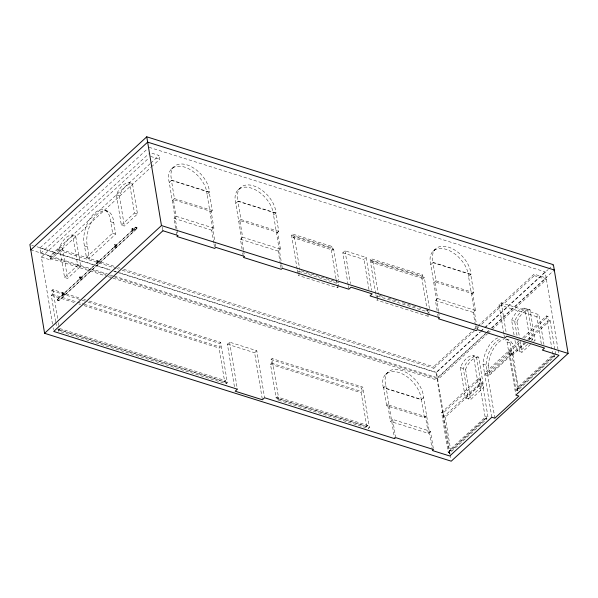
<?xml version="1.0" encoding="UTF-8"?>
<svg xmlns="http://www.w3.org/2000/svg" width="598" height="598" viewBox="0 0 598 598"><rect width="100%" height="100%" fill="white"/><g stroke="black" fill="none" stroke-linecap="round" stroke-linejoin="round"><path stroke-width="0.45" stroke-dasharray="2.99 2.24" d="M57.505 299.292L57.296 300.091L58.754 300.697L137.077 228.503L137.293 227.703L135.828 227.091L57.505 299.292L58.395 298.88L58.754 300.697L137.368 227.89L135.828 227.091L57.214 299.904L58.731 300.375M150.135 163.71L49.843 256.161L40.769 253.305L39.894 247.998L147.056 149.216M40.769 253.305L148.618 153.895M52.489 324.094L41.397 257.103L148.558 158.321M150.823 163.075L159.061 155.48L149.993 152.625M106.01 274.542L49.97 256.916L58.709 248.865L114.809 266.506M41.397 257.103L50.471 259.951L50.217 258.433L58.955 250.383L58.709 248.865M50.471 259.951L150.763 167.5M151.451 166.872L159.688 159.27L159.061 155.48M171.506 169.025L173.906 166.812M64.569 277.472L77.673 265.385L72.65 235.044L75.669 236.001L80.693 266.342L67.589 278.421L64.569 277.472L59.546 247.131A18.815 10.151 -72.5 0 1 72.65 235.044M86.411 257.334L112.626 233.168L110.742 221.791A22.739 12.266 -72.5 0 0 94.245 213.396A22.739 12.266 -72.5 0 0 84.527 245.957L86.411 257.334L89.431 258.284L115.646 234.117L113.762 222.74A22.739 12.266 -72.5 0 0 97.265 214.346A22.739 12.266 -72.5 0 0 87.547 246.907L89.431 258.284M121.364 225.117L134.468 213.03L129.445 182.689L132.464 183.646L137.488 213.987L124.384 226.066L121.364 225.117L116.341 194.776A18.815 10.151 -72.5 0 1 129.445 182.689M55.674 321.702L51.308 295.307L52.4 294.298L51.794 290.658L52.886 289.649L80.409 298.305M176.993 229.139L169.256 182.412L171.656 180.192A23.673 14.531 47.3 0 1 187.039 164.899A23.673 14.531 47.3 0 1 209.45 192.078L207.043 194.298L215.086 242.84M61.871 293.312L62.416 292.803L64.988 293.611L62.297 295.89L61.871 293.312L64.442 294.119M79.347 277.203L79.893 276.695L82.464 277.502L81.919 278.01L79.347 277.203L79.773 279.782L82.464 277.502M96.824 261.094L97.369 260.586L99.941 261.393L99.395 261.902L96.824 261.094L97.25 263.673L99.941 261.393M114.3 244.978L114.846 244.477L117.41 245.285L114.726 247.557L114.3 244.978L116.864 245.793M62.297 295.89L64.988 293.611M79.773 279.782L80.319 279.273L79.893 276.695M97.25 263.673L97.795 263.165L97.369 260.586M114.726 247.557L117.41 245.285M172.269 200.614L174.452 198.603L171.439 180.394L209.233 192.279L212.245 210.489L210.062 212.499M175.595 228.324L173.936 218.307L176.126 216.297L173.36 199.605L211.154 211.49L213.912 228.182L211.729 230.193L213.837 242.938M89.289 301.1L220.684 342.422L227.367 382.772L226.276 383.781L58.477 331.008L59.568 330.006L58.963 326.336M238.019 189.947L240.418 187.727M243.506 250.054L235.769 203.327L238.168 201.115A23.673 14.531 47.3 0 1 253.552 185.821A23.673 14.531 47.3 0 1 275.962 213L273.563 215.213L281.598 263.763M238.781 221.537L240.964 219.518L237.952 201.317L275.745 213.202L278.758 231.404L276.575 233.422M242.108 249.239L240.448 239.23L242.639 237.212L239.873 220.527L277.666 232.413L280.425 249.097L278.242 251.115L280.35 263.86M297.139 269.003L291.525 235.066L292.616 234.065L331.92 246.421L332.525 250.061L293.222 237.705L292.616 234.065M293.222 237.705L294.313 236.696L333.617 249.06L338.737 280.006M57.767 329.266L224.676 381.756L219.1 348.073L220.199 347.072L219.593 343.431L220.684 342.422M299.172 273.66L298.798 271.38L299.89 270.378L339.193 282.734L338.102 283.744L338.475 286.016M299.299 274.415L298.208 275.424L337.511 287.78L338.603 286.778M335.994 278.616L330.829 247.43L331.92 246.421M234.438 386.689L227.404 344.186L229.587 342.168L256.796 350.727L264.585 397.76M332.525 250.061L333.617 249.06M348.111 284.678L342.833 252.819L345.024 250.809L366.185 257.461L371.612 290.232M262.253 398.866L254.613 352.738L256.796 350.727M224.676 381.756L225.767 380.747L58.866 328.257M368.973 289.514L364.003 259.472L366.185 257.461M375.746 293.723L370.132 259.794L371.223 258.785L422.622 274.945L423.227 278.586L371.829 262.425L371.223 258.785M371.829 262.425L372.92 261.416L424.318 277.584L429.439 308.531M367.867 425.44L366.776 426.441L276.074 397.917L270.498 364.242L271.589 363.233L270.991 359.592L272.083 358.583L362.784 387.108L369.459 427.465L368.368 428.467L277.666 399.942L277.166 396.915L367.867 425.44L368.368 428.467M377.779 298.38L377.405 296.1L378.497 295.098M377.906 299.135L376.815 300.144L428.205 316.312L429.304 315.303M433.027 251.272L435.426 249.06M276.074 397.917L277.166 396.915M277.666 399.942L278.765 398.941L272.083 358.583M438.506 311.386L430.777 264.66L433.176 262.44A23.673 14.531 47.3 0 1 448.56 247.146A23.673 14.531 47.3 0 1 470.97 274.325L468.563 276.545L476.606 325.088M428.205 316.312L421.53 275.955L422.622 274.945M423.227 278.586L424.318 277.584M433.789 282.861L435.972 280.851L432.959 262.642L470.753 274.527L473.765 292.736L471.583 294.747M437.116 310.571L435.456 300.555L437.639 298.544L434.881 281.852L472.674 293.738L475.432 310.429L473.25 312.44L475.358 325.185M429.177 314.541L428.796 312.268L429.895 311.259L424.573 309.592M366.776 426.441L361.199 392.766L362.291 391.757L361.693 388.117L362.784 387.108M385.643 374.378L388.05 372.158M423.593 397.431L421.186 399.643L383.393 387.758L385.8 385.546A23.673 14.531 47.3 0 1 401.176 370.252A23.673 14.531 47.3 0 1 423.593 397.431L432.227 449.614M426.606 415.632L424.423 417.651L386.629 405.765L388.812 403.747M503.822 333.684L499.038 304.823L501.229 302.805L539.015 314.69L543.948 344.463M122.179 270.266L433.849 368.286L433.602 366.768L472.562 330.851M473.25 330.216L477.346 326.441M478.034 325.805L534.081 274.138L546.176 277.943L545.174 271.873L149.111 147.317M433.849 368.286L474.184 331.105M476.912 328.586L478.968 326.695M481.704 324.176L534.335 275.656L534.081 274.138M114.913 277.345L436.959 378.624L435.949 372.554L479.917 332.032M480.605 331.397L484.036 328.227M484.724 327.599L545.174 271.873M450.017 453.845L436.54 372.434L480.284 332.114M480.964 331.486L484.38 328.332M485.068 327.704L547.94 269.743M548.62 269.115L552.724 265.333M486.63 332.383L437.422 377.742L113.53 275.88M487.31 331.755L488.678 330.492M491.414 327.973L554.286 270.012M430.455 431.315L428.273 433.326L390.479 421.44L392.669 419.43L430.455 431.315L433.475 449.517M436.959 378.624L485.726 333.669M486.413 333.034L489.164 330.5M491.907 327.966L546.176 277.943M449.464 454.166L437.205 380.141L487.355 333.916M488.043 333.28L491.474 330.118M492.161 329.483L546.43 279.46L534.335 275.656M541.31 343.768L536.832 316.708L539.015 314.69M482.362 382.929L487.938 416.612L486.421 416.133L486.877 418.869L449.741 453.097L448.231 452.626L441.601 412.575L478.736 378.34L480.246 378.818L480.852 382.458L443.716 416.686L445.226 417.165L482.362 382.929L480.852 382.458M554.294 354.621L554.593 356.445L517.457 390.673L515.947 390.202L509.317 350.151L518.772 341.436M522.816 337.698L546.452 315.916L547.962 316.394L548.568 320.035L527.638 339.328M506.304 339.096A21.76 11.736 -72.5 0 1 512.344 343.648L513.854 352.753L489.822 374.901L484.53 373.234L508.562 351.086L507.052 341.981A21.76 11.736 -72.5 0 0 505.43 339.619M443.716 416.686L443.111 413.046L480.246 378.818M525.769 342.916L512.942 354.741L511.432 354.263L510.827 350.622L520.282 341.914M524.334 338.176L547.962 316.394M491.818 417.232L484.784 374.752L508.808 352.603L511.836 353.553L517.973 390.606M494.838 418.181L487.804 375.701L511.836 353.553M511.432 354.263L524.259 342.437M465.334 397.932L478.437 385.852L473.414 355.511L478.706 357.17L483.73 387.511L470.619 399.599L465.334 397.932L460.31 367.591A18.815 10.151 -72.5 0 1 473.414 355.511M530.478 344.418L521.957 352.274L516.665 350.607L524.528 343.364M528.46 339.739L529.768 338.528L524.745 308.187L530.037 309.854L535.061 340.195L533.752 341.398M529.148 339.806L550.078 320.506L548.568 320.035M527.548 344.313L519.684 351.564L517.861 340.531M531.487 340.688L532.796 339.477L527.772 309.136A18.815 10.151 -72.5 0 0 514.661 321.223L517.098 335.934M449.741 453.097L449.285 450.369L486.421 416.133M517.457 390.673L517.008 387.945L554.144 353.71M448.231 452.626L485.367 418.391L478.736 378.34M515.947 390.202L553.083 355.967L552.029 349.598M449.285 450.369L450.802 450.84L487.938 416.612M517.008 387.945L518.518 388.423L554.981 354.808M132.083 231.508L134.886 229.176L132.322 228.369L131.769 228.825L132.083 231.508L132.636 231.052L132.322 228.369M134.886 229.176L134.333 229.632L131.769 228.825M137.077 228.503L136.195 228.914L135.858 227.412M135.94 227.397L136.897 227.427M58.641 300.398L57.685 300.36M150.621 156.414L159.688 159.27M171.656 180.192L209.45 192.078M238.168 201.115L275.962 213M433.176 262.44L470.97 274.325M291.525 235.066L330.829 247.43M370.132 259.794L421.53 275.955M174.452 198.603L212.245 210.489M240.964 219.518L278.758 231.404M435.972 280.851L473.765 292.736M342.833 252.819L364.003 259.472M499.038 304.823L536.832 316.708M116.341 194.776L119.361 195.725A18.815 10.151 -72.5 0 1 132.464 183.646M514.078 334.977L511.641 320.266L516.934 321.933A18.815 10.151 -72.5 0 1 530.037 309.854M176.126 216.297L213.912 228.182M242.639 237.212L280.425 249.097M437.639 298.544L475.432 310.429M173.936 218.307L211.729 230.193M240.448 239.23L278.242 251.115M435.456 300.555L473.25 312.44M134.468 213.03L137.488 213.987M529.768 338.528L535.061 340.195M379.379 295.375L384.701 297.049M388.244 298.163L392.669 299.553M393.559 299.837L398.873 301.504M402.424 302.618L406.849 304.016M407.739 304.292L415.715 306.804M419.258 307.918L421.029 308.471M105.128 210.451L108.148 211.4M298.798 271.38L338.102 283.744M377.405 296.1L428.796 312.268M553.083 355.967L554.593 356.445M507.052 341.981L512.344 343.648M110.742 221.791L113.762 222.74M509.317 350.151L510.827 350.622M508.562 351.086L513.854 352.753M112.626 233.168L115.646 234.117M497.753 337.915A21.76 11.736 -72.5 0 0 483.027 364.137L488.319 365.797L489.822 374.901M84.527 245.957L87.547 246.907M484.784 374.752L487.804 375.701M460.31 367.591L465.595 369.258A18.815 10.151 -72.5 0 1 478.706 357.17M59.546 247.131L62.566 248.08A18.815 10.151 -72.5 0 1 75.669 236.001M118.367 267.627L120.146 268.188M123.711 269.309L433.602 366.768M58.955 250.383L115.945 268.308M116.834 268.584L118.621 269.145M31.679 245.105L33.458 245.666M37.016 246.787L110.869 270.012M114.435 271.133L116.214 271.694M119.772 272.815L436.54 372.434M478.437 385.852L483.73 387.511M39.894 247.998L110.204 270.109M113.762 271.23L116.438 272.068M117.328 272.352L435.949 372.554M30.782 249.859L107.304 273.921M110.862 275.043L112.641 275.603M77.673 265.385L80.693 266.342M109.576 275.663L111.355 276.224M50.217 258.433L107.154 276.343M108.044 276.62L437.205 380.141M485.367 418.391L486.877 418.869M227.404 344.186L254.613 352.738M83.959 299.426L85.738 299.979M441.601 412.575L443.111 413.046M51.794 290.658L81.096 299.875M81.978 300.151L87.308 301.826M88.198 302.102L219.593 343.431M270.991 359.592L361.693 388.117M52.4 294.298L83.473 304.068M84.363 304.352L220.199 347.072M271.589 363.233L362.291 391.757M51.308 295.307L75.281 302.842M78.831 303.963L80.603 304.517M84.154 305.638L219.1 348.073M270.498 364.242L361.199 392.766M59.568 330.006L227.367 382.772M278.765 398.941L369.459 427.465M546.43 279.46L557.927 348.918M558.076 349.83L558.682 353.485M550.078 320.506L555.654 354.188M546.452 315.916L551.879 348.686M516.934 321.933L519.52 337.564M520.125 341.241L521.957 352.274M514.99 340.494L516.665 350.607M512.942 354.741L518.518 388.423M501.229 302.805L506.155 332.578M508.808 352.603L515.693 394.179M503.972 334.588L504.563 338.199M476.755 326L477.354 329.64M483.027 364.137L484.53 373.234M475.507 326.097L476.262 330.649M465.595 369.258L470.619 399.599M438.663 312.291L439.261 315.931M437.721 314.212L438.319 317.852M445.226 417.165L450.802 450.84M450.167 454.764L450.929 459.346M428.273 433.326L425.514 416.642L387.721 404.756L390.479 421.44M424.423 417.651L421.403 399.442L383.617 387.556L386.629 405.765M372.92 261.416L378.347 294.186M375.903 294.642L376.508 298.312M392.669 419.43L395.682 437.631M385.8 385.546L394.59 438.64M345.024 250.809L350.443 283.572M348.26 285.59L348.866 289.23M336.143 279.528L336.898 284.117M337.055 285.029L337.511 287.78M294.313 236.696L299.74 269.466M297.296 269.922L297.901 273.585M281.748 264.667L282.353 268.308M280.507 264.764L281.254 269.317M243.655 250.966L244.253 254.606M242.713 252.879L243.319 256.52M215.235 243.752L215.833 247.393M213.987 243.849L214.742 248.402M229.587 342.168L237.376 389.201M225.767 380.747L226.276 383.781M177.143 230.043L177.741 233.691M176.201 231.964L176.799 235.605M162.32 227.083L162.776 229.834M119.361 195.725L124.384 226.066M114.846 244.477L115.272 247.056M62.566 248.08L67.589 278.421M62.416 292.803L62.842 295.382M49.843 256.161L49.97 256.916M52.886 289.649L57.744 318.996M58.357 322.666L58.813 325.417M58.103 328.736L58.477 331.008M55.831 322.614L56.429 326.254M53.095 327.764L53.401 329.603M511.641 320.266A18.815 10.151 -72.5 0 1 524.745 308.187M506.409 339.029A21.76 11.736 -72.5 0 1 510.079 342.938L511.582 352.035L487.557 374.191L486.047 365.086A21.76 11.736 -72.5 0 1 501.445 338.655M383.393 387.758A23.673 14.531 47.3 0 1 398.776 372.464A23.673 14.531 47.3 0 1 421.186 399.643M430.777 264.66A23.673 14.531 47.3 0 1 446.153 249.359A23.673 14.531 47.3 0 1 468.563 276.545M235.769 203.327A23.673 14.531 47.3 0 1 251.145 188.034A23.673 14.531 47.3 0 1 273.563 215.213M169.256 182.412A23.673 14.531 47.3 0 1 184.633 167.111A23.673 14.531 47.3 0 1 207.043 194.298M488.319 365.797A21.76 11.736 -72.5 0 1 503.71 339.365M481.457 386.801L468.354 398.881L463.33 368.54A18.815 10.151 -72.5 0 1 476.434 356.46L481.457 386.801"/><path stroke-width="0.9" d="M146.764 136.815L29.9 244.552L44.588 333.295L451.236 461.185L568.1 353.448L553.412 264.705L146.764 136.815L161.46 225.566L44.588 333.295M30.782 249.859L147.646 142.13L554.286 270.012M161.46 225.566L568.1 353.448M162.925 230.753L53.708 331.434L237.376 389.201L235.193 391.212L262.402 399.77L264.585 397.76L394.59 438.64L395.682 437.631L433.475 449.517L432.384 450.526L449.763 455.997L491.818 417.232L494.838 418.181L518.87 396.033L515.842 395.084L558.988 355.309L542.356 350.084L544.539 348.066L506.753 336.181L504.563 338.199L477.354 329.64L476.262 330.649L438.469 318.764L439.567 317.755L370.027 295.883L372.21 293.872L351.048 287.212L348.866 289.23L282.353 268.308L281.254 269.317L243.468 257.432L244.56 256.422L215.833 247.393L214.742 248.402L176.956 236.516L178.047 235.507L162.925 230.753"/></g></svg>
